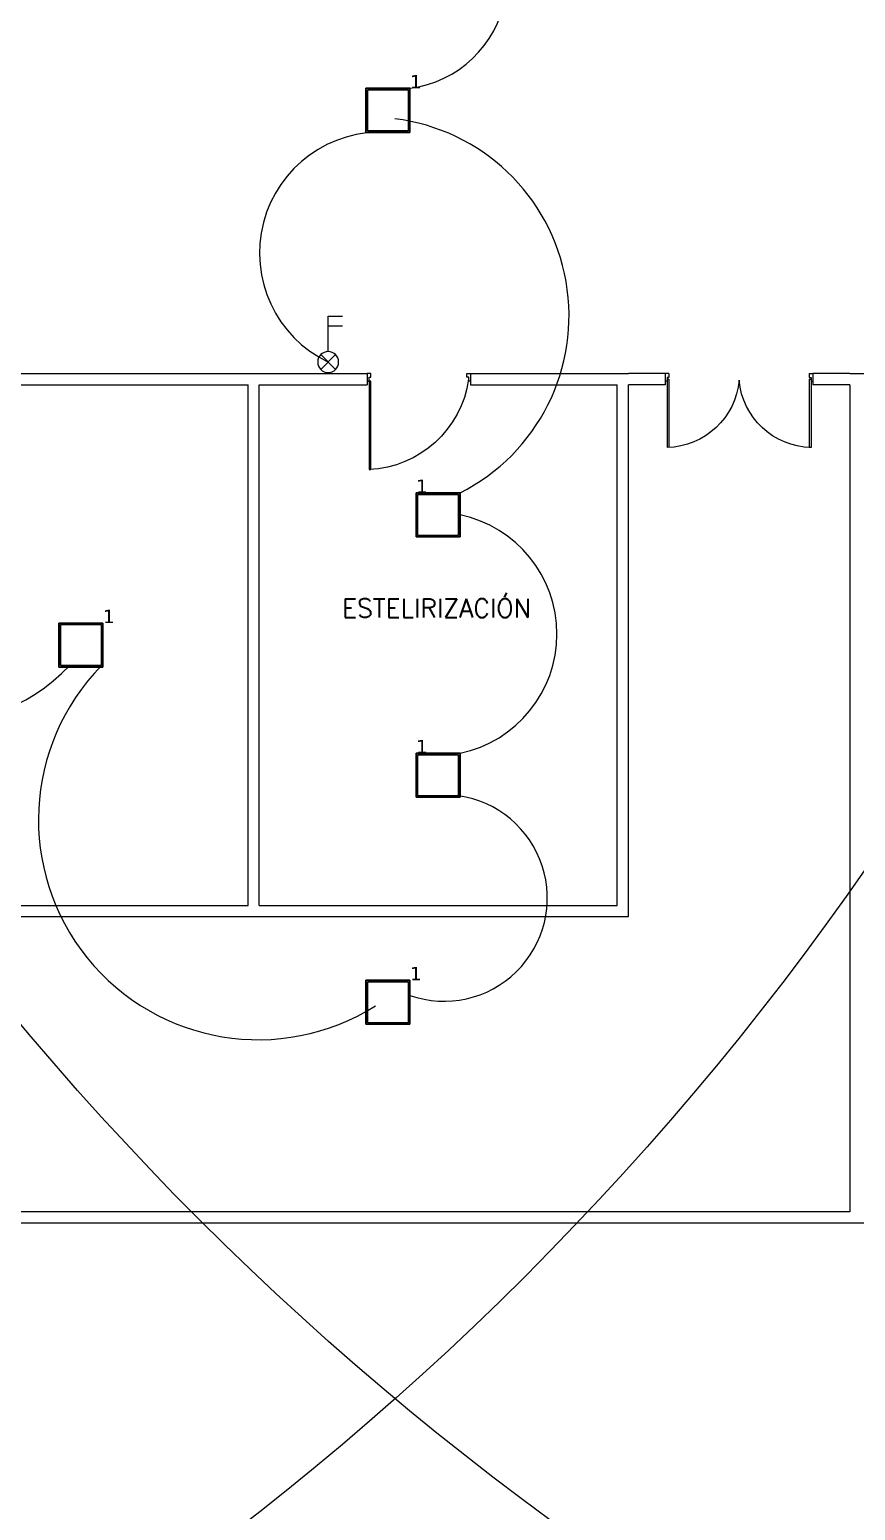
# Model space of a CAD drawing. Header units: metres. Extents: x -39 to 21688, y -24 to 9022.
# Drawn here: x 44.25 to 55.44, y -3.89 to 16.16 of the extents above; entities that cross this region are included whole.
import ezdxf

# ---------------------------------------------------------------- set-up
doc = ezdxf.new("R2010")
doc.units = ezdxf.units.M
doc.header["$MEASUREMENT"] = 0
for name, color, linetype in [('AN-TEXTO', 3, 'Continuous'), ('AR-MUROS', 6, 'Continuous'), ('AR-PUERTAS', 2, 'Continuous'), ('AR-VENTANAS', 2, 'Continuous'), ('E-quip', 2, 'Continuous')]:
    doc.layers.add(name, color=color, linetype=linetype)
doc.layers.add('DLX_TERR_LUM', color=7, linetype='Continuous', true_color=0xffd400)
doc.layers.add('DLX_TERR_LUMKEY_IDX', color=7, linetype='Continuous', true_color=0x969696)
doc.styles.add('REGULAR-2.5', font='romans.shx', dxfattribs={"height": 2.5})
doc.styles.add('TableTextStyle', font='')
doc.styles.get('TableTextStyle').set_extended_font_data('VERDANA.TTF')

# ---------------------------------------------------------------- blocks, each defined once
blk = doc.blocks.new('AR-PUERTA 2')
at = {"layer": 'AR-PUERTAS', "linetype": 'Continuous'}
for points in [[(-1.354, -0.058), (-1.354, -0.008), (-1.329, -0.008), (-1.329, 0.042), (-1.379, 0.042), (-1.379, -0.058)], [(-0.029, -0.008), (-0.029, 0.042), (0.021, 0.042), (0.021, -0.058), (-0.004, -0.058), (-0.004, -0.008)], [(-0.004, -0.058), (-0.004, -1.258), (-0.029, -1.258), (-0.029, -0.058)]]:
    blk.add_lwpolyline(points, close=True, dxfattribs=at)
blk.add_arc((0.061, 0.169), 1.428, 188.1236, 267.3924, dxfattribs=at)
blk = doc.blocks.new('111111')
at = {"layer": 'AR-PUERTAS', "linetype": 'Continuous'}
for p, q in [((254.317, 121.561), (254.317, 122.51)), ((254.342, 121.586), (254.342, 122.51)), ((256.267, 122.51), (256.242, 122.51)), ((256.242, 121.586), (256.242, 122.51)), ((256.267, 121.561), (256.267, 122.51)), ((254.292, 121.511), (254.292, 121.611)), ((254.317, 121.611), (254.292, 121.611)), ((254.342, 121.511), (254.292, 121.511)), ((254.342, 121.586), (254.317, 121.586)), ((254.342, 121.561), (254.317, 121.561)), ((254.342, 121.511), (254.342, 121.561)), ((256.242, 121.586), (256.267, 121.586)), ((256.242, 121.511), (256.242, 121.561)), ((256.242, 121.561), (256.267, 121.561)), ((256.242, 121.511), (256.292, 121.511)), ((256.267, 121.611), (256.292, 121.611)), ((256.292, 121.511), (256.292, 121.611))]:
    blk.add_line(p, q, dxfattribs=at)
for centre, start, end in [((254.297, 121.512), 5.0221, 88.847), ((256.287, 121.512), 91.153, 174.9779)]:
    blk.add_arc(centre, 0.999, start, end, dxfattribs=at)
blk = doc.blocks.new('2P+LAMP')
at = {"ltscale": 8}
for p, q in [((0, 5.99), (0, 26.17)), ((0, 26.17), (8.22, 26.17)), ((0, 20.59), (8.22, 20.59)), ((-4.23, 4.23), (4.23, -4.23)), ((4.23, 4.23), (-4.23, -4.23))]:
    blk.add_line(p, q, dxfattribs=at)
blk.add_ellipse((0, 0), major_axis=(-4.23, 4.23), ratio=1, start_param=3.926991, end_param=10.210176, dxfattribs=at)

msp = doc.modelspace()

# ---------------------------------------------------------------- linework, layer by layer
at = {"layer": 'AR-MUROS'}
msp.add_line((55.36076, 11.5001), (62.45866, 11.5001), dxfattribs=at)
for points in [[(93.9396, 56.44698), (93.9396, 16.81643), (93.9396, 0.00044), (6, 0), (0, 0), (0, 12.40006), (0.15, 12.40006), (0.15, 11.5001)], [(38.16076, 11.5001), (48.82312, 11.5001)], [(48.82312, 11.5001), (48.82312, 11.3501)], [(50.22312, 11.5001), (52.36076, 11.5001)], [(50.22312, 11.5001), (50.22312, 11.3501)], [(52.86076, 11.5001), (52.36076, 11.5001)], [(52.86076, 11.5001), (52.86076, 11.3501)], [(55.36076, 11.5001), (54.86076, 11.5001)], [(54.86076, 11.5001), (54.86076, 11.3501)], [(38.16076, 11.3501), (47.21076, 11.3501)], [(47.21076, 4.3001), (47.21076, 7.8251), (47.21076, 11.3501)], [(47.36076, 11.3501), (48.82312, 11.3501)], [(47.36076, 4.3001), (47.36076, 7.8251), (47.36076, 11.3501)], [(50.22312, 11.3501), (52.21076, 11.3501)], [(52.21076, 4.3001), (52.21076, 11.3501)], [(52.36076, 4.1501), (52.36076, 11.3501)], [(52.86076, 11.3501), (52.36076, 11.3501)], [(55.36076, 11.3501), (54.86076, 11.3501)], [(55.36076, 11.3501), (55.36076, 0.15024)], [(38.16076, 4.3001), (47.21076, 4.3001)], [(47.36076, 4.3001), (52.21076, 4.3001)], [(55.36076, 0.15024), (6, 0.15), (0.15, 0.15), (0.15, 4.1501)], [(38.16076, 4.1501), (52.36076, 4.1501)]]:
    msp.add_lwpolyline(points, dxfattribs=at)
at = {"layer": 'AR-PUERTAS'}
for centre in [(74.88973, 28.38769), (22.62406, 27.62249)]:
    msp.add_circle(centre, 40.08066, dxfattribs=at)
at = {"layer": 'AR-VENTANAS'}
for centre, radius, start, end in [((49.20352, 16.87043), 1.51992, 277.507939, 133.412067), ((48.87087, 12.28437), 2.68618, 296.777823, 83.058984), ((49.00073, 13.13334), 1.63644, 86.395101, 244.425102), ((49.74511, 7.97451), 1.64786, 281.764172, 78.235828), ((42.94796, 9.31219), 2.55344, 208.246057, 316.259266), ((47.34763, 5.46005), 2.97757, 135.508052, 302.218615), ((49.86501, 4.40076), 1.39732, 250.654123, 81.933654)]:
    msp.add_arc(centre, radius, start, end, dxfattribs=at)
at = {"layer": 'DLX_TERR_LUM'}
for points in [[(49.40212, 15.36354, 0), (48.80512, 15.36354, 0)], [(48.80512, 15.36354, 0), (48.80512, 15.36354, 0)], [(48.80512, 15.36354, 0), (49.40212, 15.36354, 0)], [(48.80512, 15.36354, 0), (48.80512, 14.76654, 0)], [(48.80512, 14.76654, 0), (48.80512, 15.36354, 0)], [(48.80512, 15.36354, 0), (48.80512, 15.36354, 0)], [(48.80512, 14.76654, 0), (48.80512, 15.36354, 0)], [(48.80512, 15.36354, 0), (49.40212, 15.36354, 0)], [(49.40212, 15.36354, 0), (48.80512, 15.36354, 0)], [(48.80512, 15.36354, 0), (48.80512, 14.76654, 0)], [(49.38212, 15.34354, 0), (48.82512, 15.34354, 0)], [(48.82512, 15.34354, 0), (48.82512, 14.78654, 0)], [(48.82512, 14.78654, 0), (48.82512, 15.34354, 0)], [(48.82512, 15.34354, 0), (49.38212, 15.34354, 0)], [(49.38212, 14.78654, 0), (49.38212, 15.34354, 0)], [(49.38212, 15.34354, 0), (49.38212, 14.78654, 0)], [(49.40212, 14.76654, 0), (49.40212, 15.36354, 0)], [(49.40212, 15.36354, 0), (49.40212, 15.36354, 0)], [(49.40212, 15.36354, 0), (49.40212, 14.76654, 0)], [(49.40212, 15.36354, 0), (49.40212, 15.36354, 0)], [(49.40212, 15.36354, 0), (49.40212, 14.76654, 0)], [(49.40212, 14.76654, 0), (49.40212, 15.36354, 0)], [(48.80512, 14.76654, 0), (48.80512, 14.76654, 0)], [(48.80512, 14.76654, 0), (49.40212, 14.76654, 0)], [(49.40212, 14.76654, 0), (48.80512, 14.76654, 0)], [(48.80512, 14.76654, 0), (48.80512, 14.76654, 0)], [(49.40212, 14.76654, 0), (48.80512, 14.76654, 0)], [(48.80512, 14.76654, 0), (49.40212, 14.76654, 0)], [(48.82512, 14.78654, 0), (49.38212, 14.78654, 0)], [(49.38212, 14.78654, 0), (48.82512, 14.78654, 0)], [(49.40212, 14.76654, 0), (49.40212, 14.76654, 0)], [(49.40212, 14.76654, 0), (49.40212, 14.76654, 0)], [(50.08108, 9.88626, 0), (49.48408, 9.88626, 0)], [(49.48408, 9.88626, 0), (49.48408, 9.88626, 0)], [(49.48408, 9.88626, 0), (50.08108, 9.88626, 0)], [(49.48408, 9.88626, 0), (49.48408, 9.28926, 0)], [(49.48408, 9.28926, 0), (49.48408, 9.88626, 0)], [(49.48408, 9.88626, 0), (49.48408, 9.88626, 0)], [(49.48408, 9.28926, 0), (49.48408, 9.88626, 0)], [(49.48408, 9.88626, 0), (50.08108, 9.88626, 0)], [(49.48408, 9.88626, 0), (49.48408, 9.28926, 0)], [(50.08108, 9.88626, 0), (49.48408, 9.88626, 0)], [(50.06108, 9.86626, 0), (49.50408, 9.86626, 0)], [(49.50408, 9.86626, 0), (49.50408, 9.30926, 0)], [(49.50408, 9.86626, 0), (50.06108, 9.86626, 0)], [(49.50408, 9.30926, 0), (49.50408, 9.86626, 0)], [(50.06108, 9.30926, 0), (50.06108, 9.86626, 0)], [(50.06108, 9.86626, 0), (50.06108, 9.30926, 0)], [(50.08108, 9.88626, 0), (50.08108, 9.88626, 0)], [(50.08108, 9.28926, 0), (50.08108, 9.88626, 0)], [(50.08108, 9.88626, 0), (50.08108, 9.88626, 0)], [(50.08108, 9.88626, 0), (50.08108, 9.28926, 0)], [(50.08108, 9.88626, 0), (50.08108, 9.28926, 0)], [(50.08108, 9.28926, 0), (50.08108, 9.88626, 0)], [(49.48408, 9.28926, 0), (49.48408, 9.28926, 0)], [(49.48408, 9.28926, 0), (50.08108, 9.28926, 0)], [(50.08108, 9.28926, 0), (49.48408, 9.28926, 0)], [(49.48408, 9.28926, 0), (49.48408, 9.28926, 0)], [(50.08108, 9.28926, 0), (49.48408, 9.28926, 0)], [(49.48408, 9.28926, 0), (50.08108, 9.28926, 0)], [(49.50408, 9.30926, 0), (50.06108, 9.30926, 0)], [(50.06108, 9.30926, 0), (49.50408, 9.30926, 0)], [(50.08108, 9.28926, 0), (50.08108, 9.28926, 0)], [(50.08108, 9.28926, 0), (50.08108, 9.28926, 0)], [(45.24358, 8.12376, 0), (44.64658, 8.12376, 0)], [(44.64658, 8.12376, 0), (44.64658, 8.12376, 0)], [(44.64658, 8.12376, 0), (45.24358, 8.12376, 0)], [(44.64658, 8.12376, 0), (44.64658, 7.52676, 0)], [(44.64658, 7.52676, 0), (44.64658, 8.12376, 0)], [(44.64658, 8.12376, 0), (44.64658, 8.12376, 0)], [(44.64658, 7.52676, 0), (44.64658, 8.12376, 0)], [(44.64658, 8.12376, 0), (45.24358, 8.12376, 0)], [(45.24358, 8.12376, 0), (44.64658, 8.12376, 0)], [(44.64658, 8.12376, 0), (44.64658, 7.52676, 0)], [(45.22358, 8.10376, 0), (44.66658, 8.10376, 0)], [(44.66658, 8.10376, 0), (44.66658, 7.54676, 0)], [(44.66658, 7.54676, 0), (44.66658, 8.10376, 0)], [(44.66658, 8.10376, 0), (45.22358, 8.10376, 0)], [(45.22358, 7.54676, 0), (45.22358, 8.10376, 0)], [(45.22358, 8.10376, 0), (45.22358, 7.54676, 0)], [(45.24358, 7.52676, 0), (45.24358, 8.12376, 0)], [(45.24358, 8.12376, 0), (45.24358, 8.12376, 0)], [(45.24358, 8.12376, 0), (45.24358, 7.52676, 0)], [(45.24358, 8.12376, 0), (45.24358, 8.12376, 0)], [(45.24358, 8.12376, 0), (45.24358, 7.52676, 0)], [(45.24358, 7.52676, 0), (45.24358, 8.12376, 0)], [(44.64658, 7.52676, 0), (44.64658, 7.52676, 0)], [(44.64658, 7.52676, 0), (45.24358, 7.52676, 0)], [(45.24358, 7.52676, 0), (44.64658, 7.52676, 0)], [(44.64658, 7.52676, 0), (44.64658, 7.52676, 0)], [(45.24358, 7.52676, 0), (44.64658, 7.52676, 0)], [(44.64658, 7.52676, 0), (45.24358, 7.52676, 0)], [(44.66658, 7.54676, 0), (45.22358, 7.54676, 0)], [(45.22358, 7.54676, 0), (44.66658, 7.54676, 0)], [(45.24358, 7.52676, 0), (45.24358, 7.52676, 0)], [(45.24358, 7.52676, 0), (45.24358, 7.52676, 0)], [(50.08108, 6.36126, 0), (49.48408, 6.36126, 0)], [(49.48408, 6.36126, 0), (49.48408, 6.36126, 0)], [(49.48408, 6.36126, 0), (50.08108, 6.36126, 0)], [(49.48408, 6.36126, 0), (49.48408, 5.76426, 0)], [(49.48408, 5.76426, 0), (49.48408, 6.36126, 0)], [(49.48408, 6.36126, 0), (49.48408, 6.36126, 0)], [(49.48408, 5.76426, 0), (49.48408, 6.36126, 0)], [(49.48408, 6.36126, 0), (50.08108, 6.36126, 0)], [(49.48408, 6.36126, 0), (49.48408, 5.76426, 0)], [(50.08108, 6.36126, 0), (49.48408, 6.36126, 0)], [(50.06108, 6.34126, 0), (49.50408, 6.34126, 0)], [(49.50408, 6.34126, 0), (49.50408, 5.78426, 0)], [(49.50408, 6.34126, 0), (50.06108, 6.34126, 0)], [(49.50408, 5.78426, 0), (49.50408, 6.34126, 0)], [(50.06108, 5.78426, 0), (50.06108, 6.34126, 0)], [(50.06108, 6.34126, 0), (50.06108, 5.78426, 0)], [(50.08108, 6.36126, 0), (50.08108, 6.36126, 0)], [(50.08108, 5.76426, 0), (50.08108, 6.36126, 0)], [(50.08108, 6.36126, 0), (50.08108, 6.36126, 0)], [(50.08108, 6.36126, 0), (50.08108, 5.76426, 0)], [(50.08108, 6.36126, 0), (50.08108, 5.76426, 0)], [(50.08108, 5.76426, 0), (50.08108, 6.36126, 0)], [(49.48408, 5.76426, 0), (49.48408, 5.76426, 0)], [(49.48408, 5.76426, 0), (50.08108, 5.76426, 0)], [(50.08108, 5.76426, 0), (49.48408, 5.76426, 0)], [(49.48408, 5.76426, 0), (49.48408, 5.76426, 0)], [(50.08108, 5.76426, 0), (49.48408, 5.76426, 0)], [(49.48408, 5.76426, 0), (50.08108, 5.76426, 0)], [(49.50408, 5.78426, 0), (50.06108, 5.78426, 0)], [(50.06108, 5.78426, 0), (49.50408, 5.78426, 0)], [(50.08108, 5.76426, 0), (50.08108, 5.76426, 0)], [(50.08108, 5.76426, 0), (50.08108, 5.76426, 0)], [(49.40212, 3.28779, 0), (48.80512, 3.28779, 0)], [(48.80512, 3.28779, 0), (48.80512, 3.28779, 0)], [(48.80512, 3.28779, 0), (49.40212, 3.28779, 0)], [(48.80512, 3.28779, 0), (48.80512, 2.69079, 0)], [(48.80512, 2.69079, 0), (48.80512, 3.28779, 0)], [(48.80512, 3.28779, 0), (48.80512, 3.28779, 0)], [(48.80512, 2.69079, 0), (48.80512, 3.28779, 0)], [(48.80512, 3.28779, 0), (49.40212, 3.28779, 0)], [(49.40212, 3.28779, 0), (48.80512, 3.28779, 0)], [(48.80512, 3.28779, 0), (48.80512, 2.69079, 0)], [(49.38212, 3.26779, 0), (48.82512, 3.26779, 0)], [(48.82512, 3.26779, 0), (48.82512, 2.71079, 0)], [(48.82512, 2.71079, 0), (48.82512, 3.26779, 0)], [(48.82512, 3.26779, 0), (49.38212, 3.26779, 0)], [(49.38212, 2.71079, 0), (49.38212, 3.26779, 0)], [(49.38212, 3.26779, 0), (49.38212, 2.71079, 0)], [(49.40212, 2.69079, 0), (49.40212, 3.28779, 0)], [(49.40212, 3.28779, 0), (49.40212, 3.28779, 0)], [(49.40212, 3.28779, 0), (49.40212, 2.69079, 0)], [(49.40212, 3.28779, 0), (49.40212, 3.28779, 0)], [(49.40212, 3.28779, 0), (49.40212, 2.69079, 0)], [(49.40212, 2.69079, 0), (49.40212, 3.28779, 0)], [(48.80512, 2.69079, 0), (48.80512, 2.69079, 0)], [(48.80512, 2.69079, 0), (49.40212, 2.69079, 0)], [(49.40212, 2.69079, 0), (48.80512, 2.69079, 0)], [(48.80512, 2.69079, 0), (48.80512, 2.69079, 0)], [(49.40212, 2.69079, 0), (48.80512, 2.69079, 0)], [(48.80512, 2.69079, 0), (49.40212, 2.69079, 0)], [(48.82512, 2.71079, 0), (49.38212, 2.71079, 0)], [(49.38212, 2.71079, 0), (48.82512, 2.71079, 0)], [(49.40212, 2.69079, 0), (49.40212, 2.69079, 0)], [(49.40212, 2.69079, 0), (49.40212, 2.69079, 0)]]:
    msp.add_polyline3d(points, dxfattribs=at)

# ---------------------------------------------------------------- block references
at = {"xscale": -1, "rotation": 180}
msp.add_blockref('111111', (-201.43143, 133.0112), dxfattribs=at)
at = {"layer": 'AR-MUROS', "xscale": -1}
msp.add_blockref('AR-PUERTA 2', (48.84394, 11.45846), dxfattribs=at)
at = {"layer": 'E-quip', "xscale": 0.02374750326240379, "yscale": 0.02374750326240379, "zscale": 0.02374750326240379}
msp.add_blockref('2P+LAMP', (48.29429, 11.65724), dxfattribs=at)

# ---------------------------------------------------------------- texts
at = {"layer": 'AN-TEXTO', "insert": (48.08225, 8.44954), "char_height": 0.25, "attachment_point": 1, "style": 'REGULAR-2.5'}
msp.add_mtext_dynamic_manual_height_columns('\\pi0.39943;ESTELIRIZACIÓN', width=3.5369651, gutter_width=1.25, heights=[0], dxfattribs=at)
at = {"layer": 'DLX_TERR_LUMKEY_IDX', "style": 'TableTextStyle'}
for p in [(49.40212, 15.36354), (49.48408, 9.88626), (45.24358, 8.12376), (49.48408, 6.36126), (49.40212, 3.28779)]:
    msp.add_text('1', height=0.18, dxfattribs=at).set_placement(p)

doc.saveas('drawing.dxf')
